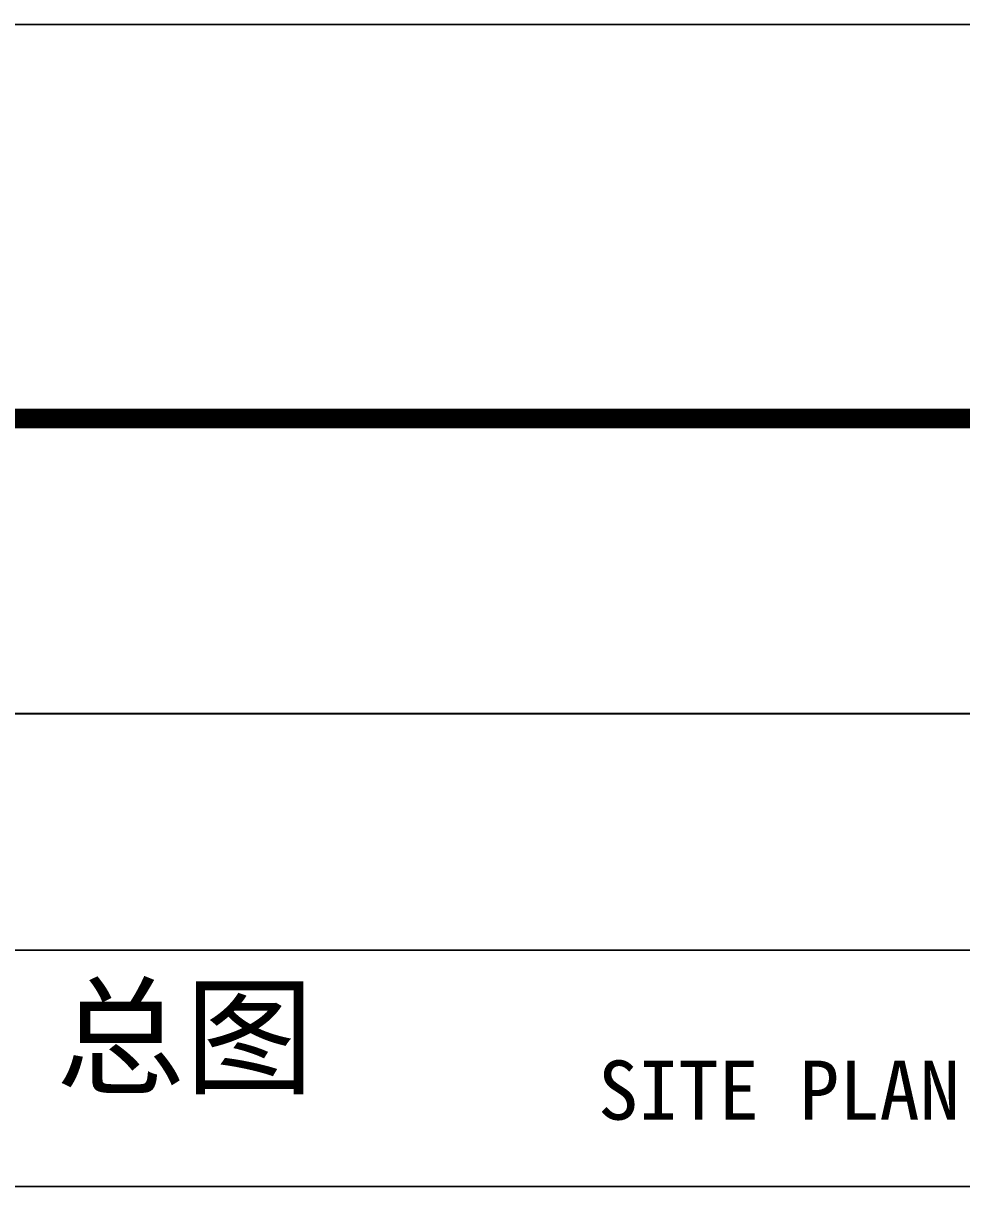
# Model space of a CAD drawing. Extents: x -483182 to 812890, y -390528 to -214858.
# Drawn here: x -406463 to -404081, y -297375 to -294389 of the extents above; entities that cross this region are included whole.
import ezdxf
from ezdxf.enums import TextEntityAlignment as Align

# ---------------------------------------------------------------- set-up
doc = ezdxf.new("R2010")
doc.units = 0
doc.header["$LTSCALE"] = 1000
doc.header["$MEASUREMENT"] = 0
doc.styles.add('图签信息$0$华文细黑', font='STXIHEI_0.TTF', dxfattribs={"height": 10})

# ---------------------------------------------------------------- blocks, each defined once
blk = doc.blocks.new('图框-A1')
at = {"const_width": 0.05}
blk.add_lwpolyline([(0, 0), (841, 0), (841, 594), (0, 594)], close=True, dxfattribs=at)
blk = doc.blocks.new('图签信息')
at = {"const_width": 0.5}
blk.add_lwpolyline([(-65, 574), (-65, 500.5), (0, 500.5), (0, 574)], close=True, dxfattribs=at)
at = {"const_width": 0.05}
for points in [[(-65, 566.5), (0, 566.5)], [(-65, 560.5), (0, 560.5)], [(-65, 554.5), (0, 554.5)]]:
    blk.add_lwpolyline(points, dxfattribs=at)
at = {"style": '图签信息$0$华文细黑'}
blk.add_text('总图', height=2.4, dxfattribs=at).set_placement((-63, 559.5), align=Align.TOP_LEFT)
blk.add_text('SITE PLAN', height=1.5, dxfattribs=at).set_placement((-40.056, 557.698), align=Align.TOP_RIGHT)

msp = doc.modelspace()

# ---------------------------------------------------------------- block references
for name, p, xscale, yscale, zscale in [('图框-A1', (-483180, -353791.9), 100, 100, 100), ('图签信息', (-400080, -352791.9), 100.0000000000001, 100.0000000000001, 100.0000000000001)]:
    msp.add_blockref(name, p, dxfattribs=dict(xscale=xscale, yscale=yscale, zscale=zscale))

doc.saveas('drawing.dxf')
